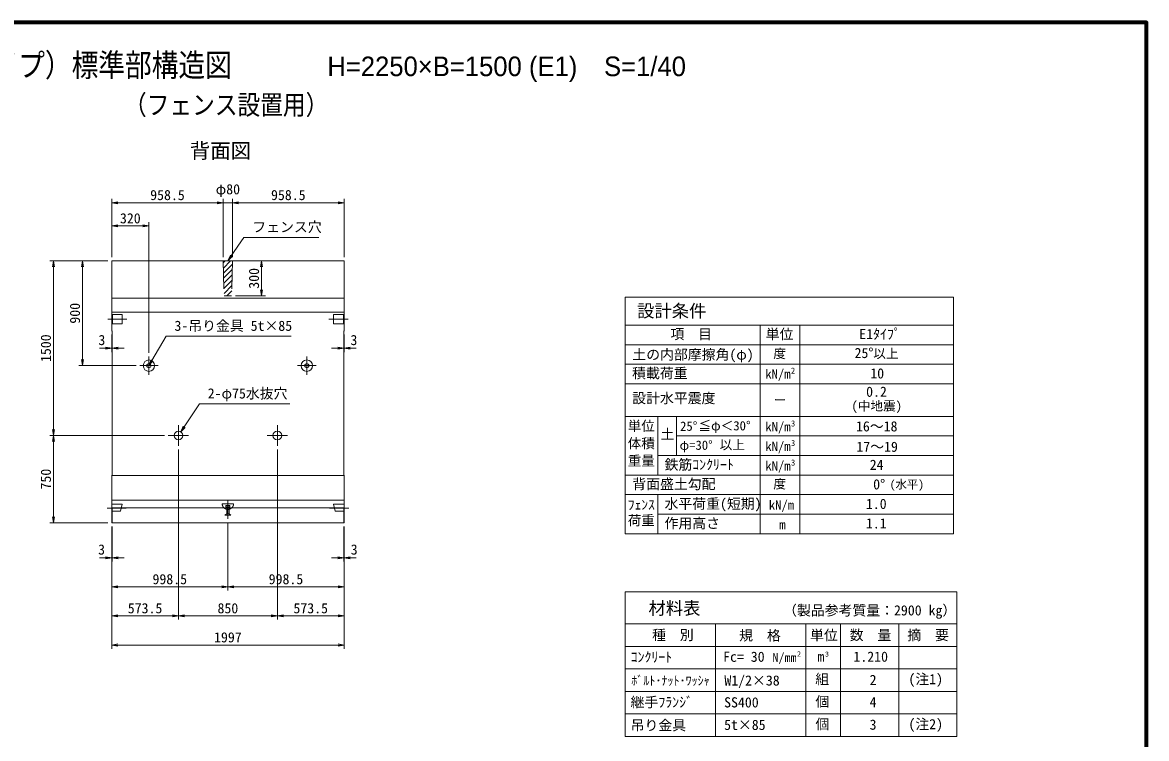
# Model space of a CAD drawing. Units: millimetres at full size, sheet at 1:40. Extents: x 108088 to 123888, y 10657 to 21690.
# Drawn here: x 114228 to 123888, y 15538 to 21690 of the extents above; entities that cross this region are included whole.
import ezdxf
from ezdxf.enums import TextEntityAlignment as Align

# ---------------------------------------------------------------- set-up
doc = ezdxf.new("R2010")
doc.units = ezdxf.units.MM
doc.header["$LTSCALE"] = 40
doc.linetypes.add('CHAIN', pattern=[18.5, 12, -1.5, 3.5, -1.5])
doc.linetypes.add('DASHED', pattern=[7.5, 6, -1.5])
for name, color, linetype, lineweight in [('01図枠', 1, 'Continuous', 70), ('0_2', 3, 'Continuous', 13), ('中心', 6, 'CHAIN', 9), ('外形線', 7, 'Continuous', 13), ('寸法', 2, 'Continuous', 9), ('細線', 4, 'Continuous', 9)]:
    doc.layers.add(name, color=color, linetype=linetype, lineweight=lineweight)
doc.layers.add('文字', color=7, linetype='Continuous')
doc.styles.add('ＭＳ ゴシック', font='')
doc.styles.add('ＭＳ Ｐゴシック', font='')
doc.styles.get('ＭＳ ゴシック').set_extended_font_data('MS Gothic')
doc.styles.get('ＭＳ Ｐゴシック').set_extended_font_data('MS PGothic')

# ---------------------------------------------------------------- blocks, each defined once
blk = doc.blocks.new('open_arrow')
at = {"color": 0, "linetype": 'Continuous', "lineweight": -2}
blk.add_lwpolyline([(7.5, 1.25), (0, 0), (7.5, -1.25)], dxfattribs=at)

msp = doc.modelspace()

# ---------------------------------------------------------------- hatches: boundary and pattern name
at = {"layer": '細線'}
h = msp.add_hatch(dxfattribs=at)
h.set_pattern_fill('USER', color=256, style=0, pattern_type=2)
h.set_pattern_definition([(45, (-9728.3, 14457.51), (-22.45064, 22.45064), [])])
h.paths.add_polyline_path([(116033.3, 19641.75), (115953.3, 19641.75), (115960.8, 19341.75), (116025.8, 19341.75)])

# ---------------------------------------------------------------- linework, layer by layer
at = {"layer": '01図枠'}
msp.add_lwpolyline([(108087.54, 10809.99), (123887.54, 10809.99), (123887.54, 21689.99), (108087.54, 21689.99)], close=True, dxfattribs=at)
at = {"layer": '0_2'}
for centre in [(115314.8, 18741.75), (116671.8, 18741.75)]:
    msp.add_circle(centre, 49, dxfattribs=at)
at = {"layer": '中心'}
for p, q in [((115125.8, 19141.75), (114960.8, 19141.75)), ((116860.8, 19141.75), (117025.8, 19141.75)), ((115393.8, 18741.75), (115235.8, 18741.75)), ((115314.8, 18820.75), (115314.8, 18662.75)), ((116592.8, 18741.75), (116750.8, 18741.75)), ((116671.8, 18820.75), (116671.8, 18662.75)), ((115568.3, 18054.25), (115568.3, 18229.25)), ((116418.3, 18054.25), (116418.3, 18229.25)), ((115480.8, 18141.75), (115655.8, 18141.75)), ((116330.8, 18141.75), (116505.8, 18141.75)), ((115993.3, 17585.87), (115993.3, 17425.87)), ((115119.8, 17517.87), (114954.8, 17517.87)), ((116866.8, 17517.87), (117031.8, 17517.87))]:
    msp.add_line(p, q, dxfattribs=at)
at = {"layer": '外形線'}
for p, q in [((114994.8, 19641.75), (114994.8, 19041.75)), ((114994.8, 19641.75), (116991.8, 19641.75)), ((116991.8, 19641.75), (116991.8, 19041.75)), ((114997.8, 19038.75), (114994.8, 19041.75)), ((114997.8, 19038.75), (114997.8, 17799.75)), ((116988.8, 19038.75), (116991.8, 19041.75)), ((116988.8, 19038.75), (116988.8, 17799.75)), ((114997.8, 17799.75), (114994.8, 17796.75)), ((114994.8, 17796.75), (114994.8, 17391.75)), ((116988.8, 17799.75), (116991.8, 17796.75)), ((116991.8, 17796.75), (116991.8, 17391.75)), ((114994.8, 17520.57), (116991.8, 17520.57)), ((114994.8, 17391.75), (116991.8, 17391.75))]:
    msp.add_line(p, q, dxfattribs=at)
at = {"layer": '外形線', "linetype": 'DASHED'}
for p, q in [((115953.3, 19641.75), (115960.8, 19341.75)), ((116033.3, 19641.75), (116025.8, 19341.75)), ((115960.8, 19341.75), (116025.8, 19341.75))]:
    msp.add_line(p, q, dxfattribs=at)
at = {"layer": '外形線'}
for centre in [(115568.3, 18141.75), (116418.3, 18141.75)]:
    msp.add_circle(centre, 37.5, dxfattribs=at)
at = {"layer": '寸法'}
for p, q in [((114994.8, 19673.75), (114994.8, 20173.75)), ((114994.8, 20141.75), (115953.3, 20141.75)), ((116137.3, 20141.75), (115849.3, 20141.75)), ((115953.3, 19673.75), (115953.3, 20173.75)), ((115953.3, 19673.75), (115953.3, 20173.75)), ((116033.3, 19673.75), (116033.3, 20173.75)), ((116033.3, 19673.75), (116033.3, 20173.75)), ((116991.8, 20141.75), (116033.3, 20141.75)), ((116991.8, 19673.75), (116991.8, 20173.75)), ((114994.8, 19673.75), (114994.8, 19973.75)), ((115314.8, 19941.75), (114994.8, 19941.75)), ((115314.8, 18852.75), (115314.8, 19973.75)), ((114962.8, 19641.75), (114462.8, 19641.75)), ((114494.8, 18141.75), (114494.8, 19641.75)), ((114962.8, 19641.75), (114712.8, 19641.75)), ((114744.8, 19641.75), (114744.8, 18741.75)), ((116065.3, 19641.75), (116315.3, 19641.75)), ((116283.3, 19641.75), (116283.3, 19341.75)), ((116057.8, 19341.75), (116315.3, 19341.75)), ((114994.8, 19009.75), (114994.8, 18858.61)), ((114997.8, 19006.75), (114997.8, 18858.61)), ((116988.8, 19006.75), (116988.8, 18858.61)), ((116991.8, 19009.75), (116991.8, 18858.61)), ((114890.8, 18890.61), (115101.8, 18890.61)), ((117095.8, 18890.61), (116884.8, 18890.61)), ((115203.8, 18741.75), (114712.8, 18741.75)), ((115448.8, 18141.75), (114462.8, 18141.75)), ((115448.8, 18141.75), (114462.8, 18141.75)), ((114494.8, 17391.75), (114494.8, 18141.75)), ((115568.3, 18022.25), (115568.3, 16559.75)), ((115568.3, 18022.25), (115568.3, 16559.75)), ((116418.3, 18022.25), (116418.3, 16559.75)), ((116418.3, 18022.25), (116418.3, 16559.75)), ((114962.8, 17391.75), (114462.8, 17391.75)), ((115993.3, 17393.87), (115993.3, 16809.75)), ((115993.3, 17393.87), (115993.3, 16809.75)), ((114994.8, 17359.75), (114994.8, 16309.75)), ((114994.8, 17359.75), (114994.8, 16559.75)), ((114994.8, 17359.75), (114994.8, 17059.75)), ((114994.8, 17359.75), (114994.8, 16809.75)), ((114997.8, 17359.75), (114997.8, 17059.75)), ((116988.8, 17359.75), (116988.8, 17059.75)), ((116991.8, 17359.75), (116991.8, 16309.75)), ((116991.8, 17359.75), (116991.8, 16559.75)), ((116991.8, 17359.75), (116991.8, 17059.75)), ((116991.8, 17359.75), (116991.8, 16809.75)), ((114890.8, 17091.75), (115101.8, 17091.75)), ((117095.8, 17091.75), (116884.8, 17091.75)), ((114994.8, 16841.75), (115993.3, 16841.75)), ((115993.3, 16841.75), (116991.8, 16841.75)), ((114994.8, 16591.75), (115568.3, 16591.75)), ((115568.3, 16591.75), (116418.3, 16591.75)), ((116418.3, 16591.75), (116991.8, 16591.75)), ((114994.8, 16341.75), (116991.8, 16341.75))]:
    msp.add_line(p, q, dxfattribs=at)
at = {"layer": '寸法', "color": 3}
for p, q in [((119408.66, 17802.01), (119408.66, 19329.39)), ((119408.66, 19329.39), (122228.66, 19329.39)), ((122228.66, 17298.01), (122228.66, 19329.39)), ((119408.66, 17298.01), (119408.66, 19090.01)), ((119408.66, 19090.01), (122228.66, 19090.01)), ((120568.66, 17298.01), (120568.66, 19090.01)), ((120908.66, 17298.01), (120908.66, 19090.01)), ((119408.66, 18922.01), (122228.66, 18922.01)), ((119408.66, 18754.01), (122228.66, 18754.01)), ((119408.66, 18586.01), (122228.66, 18586.01)), ((119408.66, 18306.01), (122228.66, 18306.01)), ((119688.66, 17802.01), (119688.66, 18306.01)), ((119848.66, 17970.01), (119848.66, 18306.01)), ((119848.66, 18138.01), (122228.66, 18138.01)), ((119688.66, 17970.01), (122228.66, 17970.01)), ((119408.66, 17802.01), (122228.66, 17802.01)), ((119408.66, 17634.01), (122228.66, 17634.01)), ((119688.66, 17298.01), (119688.66, 17634.01)), ((119688.66, 17466.01), (122228.66, 17466.01)), ((119408.66, 17298.01), (122228.66, 17298.01)), ((119408.66, 15555.75), (119408.66, 16798.01)), ((119408.66, 16798.01), (122258.66, 16798.01)), ((122258.66, 15555.75), (122258.66, 16798.01)), ((119408.66, 16522.63), (122258.66, 16522.63)), ((120183.66, 15555.75), (120183.66, 16522.63)), ((120958.66, 15555.75), (120958.66, 16522.63)), ((121258.66, 15555.75), (121258.66, 16522.63)), ((121258.66, 15749.13), (121258.66, 16522.63)), ((121758.66, 15555.75), (121758.66, 16522.63)), ((119408.66, 16329.26), (122258.66, 16329.26)), ((119408.66, 16135.88), (122258.66, 16135.88)), ((119408.66, 15942.51), (122258.66, 15942.51)), ((119408.66, 15749.13), (122258.66, 15749.13)), ((119408.66, 15555.75), (122258.66, 15555.75))]:
    msp.add_line(p, q, dxfattribs=at)
at = {"layer": '寸法', "color": 3, "linetype": 'DASHED'}
for p, q in [((115944.25, 17555.87), (116042.35, 17555.87)), ((115975.3, 17540.87), (116011.3, 17540.87)), ((115975.3, 17528.87), (115975.3, 17540.87)), ((116011.3, 17528.87), (115975.3, 17528.87)), ((115983.25, 17528.87), (115983.25, 17467.53)), ((116003.27, 17528.87), (116003.27, 17467.53)), ((116011.3, 17540.87), (116011.3, 17528.87)), ((115968.25, 17455.87), (115983.25, 17467.53)), ((116018.27, 17455.87), (115968.25, 17455.87)), ((115983.25, 17467.53), (116003.27, 17467.53)), ((116003.27, 17467.53), (116018.27, 17455.87))]:
    msp.add_line(p, q, dxfattribs=at)
at = {"layer": '寸法'}
for points in [[(115993.3, 19641.75), (116022.69, 19684.64), (116131.25, 19843.05), (116774.86, 19843.05)], [(115314.8, 18741.75), (115340.99, 18786.67), (115462.22, 18994.55), (116538.28, 18994.55)], [(115588.99, 18173.02), (115617.69, 18216.39), (115748.05, 18413.41), (116525.7, 18413.41)]]:
    msp.add_lwpolyline(points, dxfattribs=at)
at = {"layer": '寸法', "color": 3}
for centre in [(115314.8, 18741.75), (116671.8, 18741.75)]:
    msp.add_circle(centre, 18, dxfattribs=at)
at = {"layer": '寸法', "color": 3, "linetype": 'DASHED'}
msp.add_arc((115993.3, 17555.87), 49.05, 180, 0, dxfattribs=at)
at = {"layer": '細線'}
for p, q in [((114994.8, 19321.75), (116991.8, 19321.75)), ((114994.8, 19201.75), (116991.8, 19201.75)), ((115000.8, 19101.75), (115000.8, 19181.75)), ((115085.8, 19181.75), (115000.8, 19181.75)), ((115085.8, 19101.75), (115085.8, 19181.75)), ((116900.8, 19101.75), (116900.8, 19181.75)), ((116900.8, 19181.75), (116985.8, 19181.75)), ((116985.8, 19101.75), (116985.8, 19181.75)), ((115085.8, 19101.75), (115000.8, 19101.75)), ((116900.8, 19101.75), (116985.8, 19101.75)), ((114994.8, 17796.75), (116991.8, 17796.75)), ((114994.8, 17585.01), (116991.8, 17585.01)), ((114997.8, 17391.75), (114997.8, 17520.57)), ((116988.8, 17391.75), (116988.8, 17520.57))]:
    msp.add_line(p, q, dxfattribs=at)
at = {"layer": '細線', "linetype": 'DASHED'}
for p, q in [((114994.8, 17492.87), (114994.8, 17552.87)), ((114994.8, 17552.87), (115085.8, 17552.87)), ((114994.8, 17492.87), (115070.8, 17492.87)), ((115070.8, 17492.87), (115085.8, 17552.87)), ((116915.8, 17492.87), (116900.8, 17552.87)), ((116991.8, 17552.87), (116900.8, 17552.87)), ((116991.8, 17492.87), (116915.8, 17492.87)), ((116991.8, 17492.87), (116991.8, 17552.87))]:
    msp.add_line(p, q, dxfattribs=at)

# ---------------------------------------------------------------- block references
at = {"layer": '寸法', "xscale": 6.93, "yscale": 6.93}
for p in [(114994.8, 20141.75), (116033.3, 20141.75), (116033.3, 20141.75), (114994.8, 19941.75), (114997.8, 18890.61), (116991.8, 18890.61), (114997.8, 17091.75), (116991.8, 17091.75), (114994.8, 16841.75), (115993.3, 16841.75), (114994.8, 16591.75), (115568.3, 16591.75), (116418.3, 16591.75), (114994.8, 16341.75)]:
    msp.add_blockref('open_arrow', p, dxfattribs=at)
for p, rotation in [((115953.3, 20141.75), 180), ((115953.3, 20141.75), 180), ((116991.8, 20141.75), 180), ((115314.8, 19941.75), 180), ((114494.8, 19641.75), 270), ((114744.8, 19641.75), 270), ((115993.3, 19641.75), 55.6), ((116283.3, 19641.75), 270), ((116283.3, 19341.75), 90), ((114994.8, 18890.61), 180), ((116988.8, 18890.61), 180), ((114744.8, 18741.75), 90), ((115314.8, 18741.75), 59.8), ((114494.8, 18141.75), 90), ((115588.99, 18173.02), 56.5), ((114494.8, 18141.75), 270), ((114494.8, 17391.75), 90), ((114994.8, 17091.75), 180), ((116988.8, 17091.75), 180), ((115993.3, 16841.75), 180), ((116991.8, 16841.75), 180), ((115568.3, 16591.75), 180), ((116418.3, 16591.75), 180), ((116991.8, 16591.75), 180), ((116991.8, 16341.75), 180)]:
    msp.add_blockref('open_arrow', p, dxfattribs=dict(at, rotation=rotation))

# ---------------------------------------------------------------- texts
at = {"layer": '寸法', "style": 'ＭＳ ゴシック'}
for s, p in [('φ80', (115993.3, 20257.22)), ('958.5', (115474.05, 20207.75)), ('958.5', (116512.55, 20207.75)), ('320', (115154.8, 20007.75)), ('3', (114910.41, 18962.05)), ('3', (117076.18, 18962.05)), ('3', (114907.95, 17162.18)), ('3', (117078.65, 17162.18)), ('998.5', (115494.05, 16907.75)), ('998.5', (116492.55, 16907.75)), ('573.5', (115281.55, 16657.75)), ('850', (115993.3, 16657.75)), ('573.5', (116705.05, 16657.75)), ('1997', (115993.3, 16407.75))]:
    msp.add_text(s, height=87.35, dxfattribs=at).set_placement(p, align=Align.MIDDLE_CENTER)
for s, p in [('フェンス穴', (116203.25, 19863.05)), ('3-吊り金具 5t×85', (115534.22, 19014.55)), ('2-φ75水抜穴', (115820.05, 18433.41))]:
    msp.add_text(s, height=87.35, dxfattribs=at).set_placement(p, align=Align.BOTTOM_LEFT)
for s, p in [('300', (116217.3, 19491.75)), ('900', (114678.8, 19191.75)), ('1500', (114428.8, 18891.75)), ('750', (114428.8, 17766.75))]:
    msp.add_text(s, height=87.35, rotation=90, dxfattribs=at).set_placement(p, align=Align.MIDDLE_CENTER)
at = {"layer": '寸法', "color": 3, "style": 'ＭＳ ゴシック'}
for s, height, p in [('設計条件', 109.2, (119509.63, 19125.26)), ('項\u3000目', 87.35, (119796.05, 18943.25)), ('単位', 87.35, (120615.25, 18943.25)), ('E1ﾀｲﾌﾟ', 87.35, (121419.33, 18943.25)), ('土の内部摩擦角(φ)', 87.35, (119468.98, 18767.38)), ('度', 79.75, (120680.45, 18782.32)), ('25°', 87.35, (121378.49, 18780.87)), ('以上', 79.75, (121539.48, 18782.32)), ('積載荷重', 87.35, (119467.08, 18607.38)), ('kN/m', 79.75, (120611.51, 18606.57)), ('2', 52.22, (120832.66, 18657.04)), ('10', 87.35, (121513.81, 18605.41)), ('0.2', 87.35, (121478.04, 18448.02)), ('設計水平震度', 87.35, (119467.94, 18393.07)), ('ー', 79.75, (120683.44, 18383.04)), ('(中地震)', 79.75, (121351.88, 18331.99)), ('25°', 79.75, (119879.42, 18157.73)), ('≦φ＜30°', 79.75, (120037.12, 18161.75)), ('kN/m', 79.75, (120611.94, 18153)), ('3', 52.22, (120833.08, 18203.47)), ('16～18', 87.35, (121390.87, 18150.62)), ('土', 87.35, (119710.97, 18083.43)), ('φ=30°', 79.75, (119874.93, 17994.63)), ('以上', 79.75, (120218.56, 17998.32)), ('kN/m', 79.75, (120611.94, 17985)), ('3', 52.22, (120833.08, 18035.47)), ('17～19', 87.35, (121394.24, 17975.31)), ('鉄筋ｺﾝｸﾘｰﾄ', 87.35, (119745.68, 17821.93)), ('kN/m', 79.75, (120611.94, 17817)), ('3', 52.22, (120833.08, 17867.47)), ('24', 87.35, (121509.14, 17820.46)), ('背面盛土勾配', 87.35, (119468.66, 17655.25)), ('度', 79.75, (120680.45, 17662.32)), ('0°', 87.35, (121538.56, 17652.27)), ('(水平)', 72.16, (121680.89, 17663.78)), ('水平荷重(短期)', 87.35, (119745.68, 17485.93)), ('kN/m', 79.75, (120641.94, 17481)), ('1.0', 87.35, (121475.95, 17484.46)), ('作用高さ', 87.35, (119745.68, 17317.93)), ('m', 79.75, (120732.01, 17313)), ('1.1', 87.35, (121475.95, 17316.46)), ('材料表', 109.2, (119607.53, 16570.76)), ('種\u3000別', 87.35, (119638.94, 16357.92)), ('規\u3000格', 87.35, (120387.09, 16353.78)), ('単位', 87.35, (120996.29, 16356.98)), ('数\u3000量', 87.35, (121336.69, 16357.72)), ('摘\u3000要', 87.35, (121831.68, 16357.33)), ('ｺﾝｸﾘｰﾄ', 87.35, (119454.31, 16168.77)), ('Fc= 30', 87.35, (120249.08, 16171.19)), ('N/mm', 75.95, (120672.83, 16173.37)), ('2', 43.67, (120884.39, 16230.61)), ('m', 87.35, (121059.24, 16172.35)), ('3', 43.67, (121124.63, 16229.06)), ('ﾎﾞﾙﾄ･ﾅｯﾄ･ﾜｯｼｬ', 75.95, (119460.14, 15973.96)), ('W1/2×38', 87.35, (120259.85, 15967.28)), ('組', 87.35, (121041.34, 15978.97)), ('(注1)', 87.35, (121841.34, 15978.97)), ('継手ﾌﾗﾝｼﾞ', 87.35, (119454.09, 15780.71)), ('SS400', 87.35, (120257.64, 15779.17)), ('個 ', 87.35, (121042.67, 15785.6)), ('吊り金具', 87.35, (119454.09, 15582.01)), ('5t×85', 87.35, (120257.64, 15585.79)), ('個 ', 87.35, (121042.67, 15592.22)), ('(注2)', 87.35, (121841.34, 15592.22))]:
    msp.add_text(s, height=height, dxfattribs=at).set_placement(p, align=Align.BOTTOM_LEFT)
for s, p in [('単位', (119429.8, 18266.42)), ('体積', (119429.8, 18116.78)), ('重量', (119429.8, 17967.14)), ('ﾌｪﾝｽ', (119429.8, 17590.14)), ('荷重', (119429.8, 17455.47))]:
    msp.add_text(s, height=85.24, dxfattribs=at).set_placement(p, align=Align.TOP_LEFT)
for s, p in [('（製品参考質量：2900 kg）', (122252.61, 16569.65)), ('1.210', (121665.9, 16171.67)), ('2', (121567.37, 15971.95)), ('4', (121567.11, 15780.95)), ('3', (121567.11, 15587.57))]:
    msp.add_text(s, height=87.35, dxfattribs=at).set_placement(p, align=Align.BOTTOM_RIGHT)
at = {"layer": '文字', "style": 'ＭＳ Ｐゴシック', "width": 0.85}
for s, height, p in [(' KLウォール3型（Eタイプ）標準部構造図\u3000\u3000\u3000\u3000\u3000\u3000\u3000\u3000\u3000\u3000\u3000\u3000\u3000\u3000 \u3000\u3000\u3000\u3000', 197.9, (115987.54, 21165.77)), ('（フェンス設置用）', 168.3, (115978.69, 20847.73))]:
    msp.add_text(s, height=height, dxfattribs=at).set_placement(p, align=Align.BOTTOM_CENTER)
at = {"layer": '文字', "style": 'ＭＳ Ｐゴシック'}
msp.add_text('H=2250×B=1500 (E1)\u3000S=1/40', height=168.3, dxfattribs=at).set_placement((116848.05, 21178.44), align=Align.BOTTOM_LEFT)
msp.add_text(' 背面図 ', height=128.7, dxfattribs=at).set_placement((115929.46, 20485.14), align=Align.BOTTOM_CENTER)

doc.saveas('drawing.dxf')
